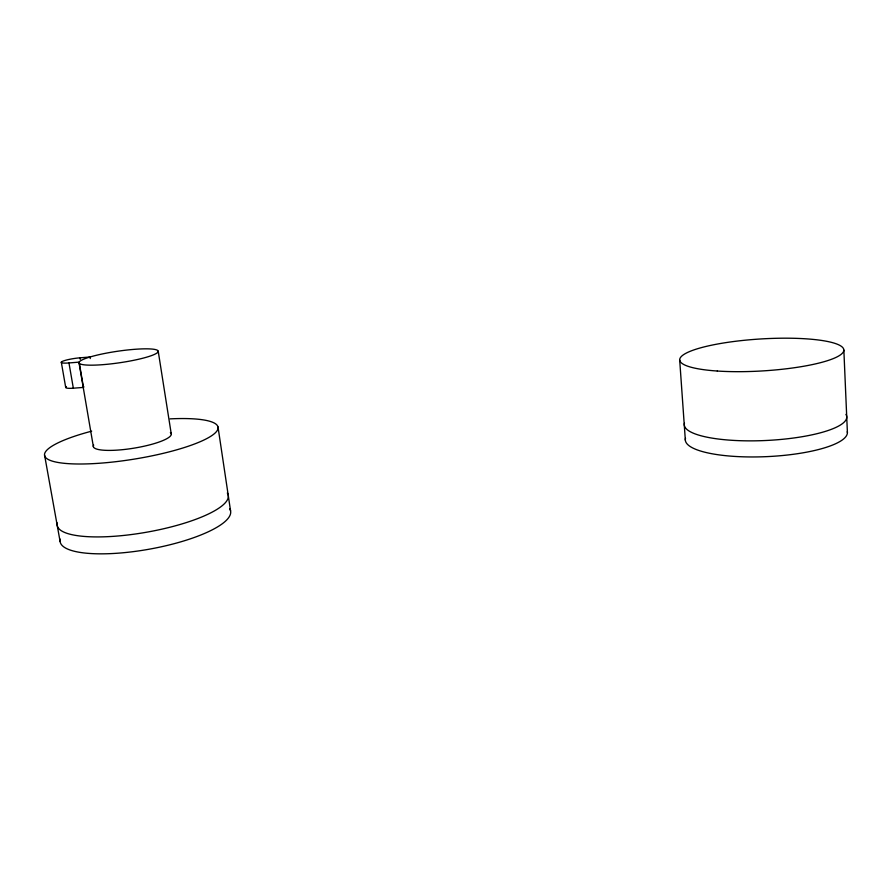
<?xml version="1.0" encoding="UTF-8"?>
<svg xmlns="http://www.w3.org/2000/svg" width="892" height="892" viewBox="0 0 892 892"><rect width="100%" height="100%" fill="white"/><g stroke="black" fill="none" stroke-linecap="round" stroke-linejoin="round"><path stroke-width="1.34" d="M66.432 386.548A13.313 2.13 -8.9 0 0 73.334 388.198L83.469 387.418L79.143 362.13L68.963 362.944A13.369 1.907 -8.6 0 1 62.485 361.338A13.369 1.907 -8.6 0 1 80.001 357.815L90.003 357.001L90.259 358.562M44.6 455.243L60.11 541.522M61.303 362.197L65.674 387.262M68.963 362.944L73.334 388.198M80.001 357.815L80.269 359.365M79.042 362.955L93.392 446.758M158.23 351.281A40.029 5.843 -8.3 0 1 99.023 364.928A40.029 5.843 -8.3 0 1 98.577 354.771A40.029 5.843 -8.3 0 1 158.23 351.281L171.275 434.036M218.005 426.9L230.56 510.871M679.693 360.067L685.346 440.157M843.854 350.088L847.4 432.587M847.311 431.639A81.116 20.471 -2.7 0 1 765.604 456.682A81.116 20.471 -2.7 0 1 685.513 438.329M845.951 414.39A81.328 19.646 -2.8 0 1 768.38 440.369A81.328 19.646 -2.8 0 1 684.454 423.31M229.657 508.73A86.591 23.069 -10.2 0 1 149.343 549.171A86.591 23.069 -10.2 0 1 60.232 539.125M227.304 493.008A86.836 22.144 -10 0 1 146.556 532.223A86.836 22.144 -10 0 1 57.333 522.98M170.127 418.872A87.862 18.074 -9.2 0 1 199.117 442.164A87.862 18.074 -9.2 0 1 64.179 463.305A87.862 18.074 -9.2 0 1 91.675 431.159M170.372 432.542A39.471 8.106 -9.2 0 1 133.8 448.185A39.471 8.106 -9.2 0 1 93.693 445.075M83.469 387.418A39.861 6.534 -8.6 0 1 83.893 386.805M717.279 371.027A82.231 16.011 -3.5 0 0 843.754 350.857A82.231 16.011 -3.5 0 0 724.271 342.874A82.231 16.011 -3.5 0 0 717.279 371.027"/></g></svg>
